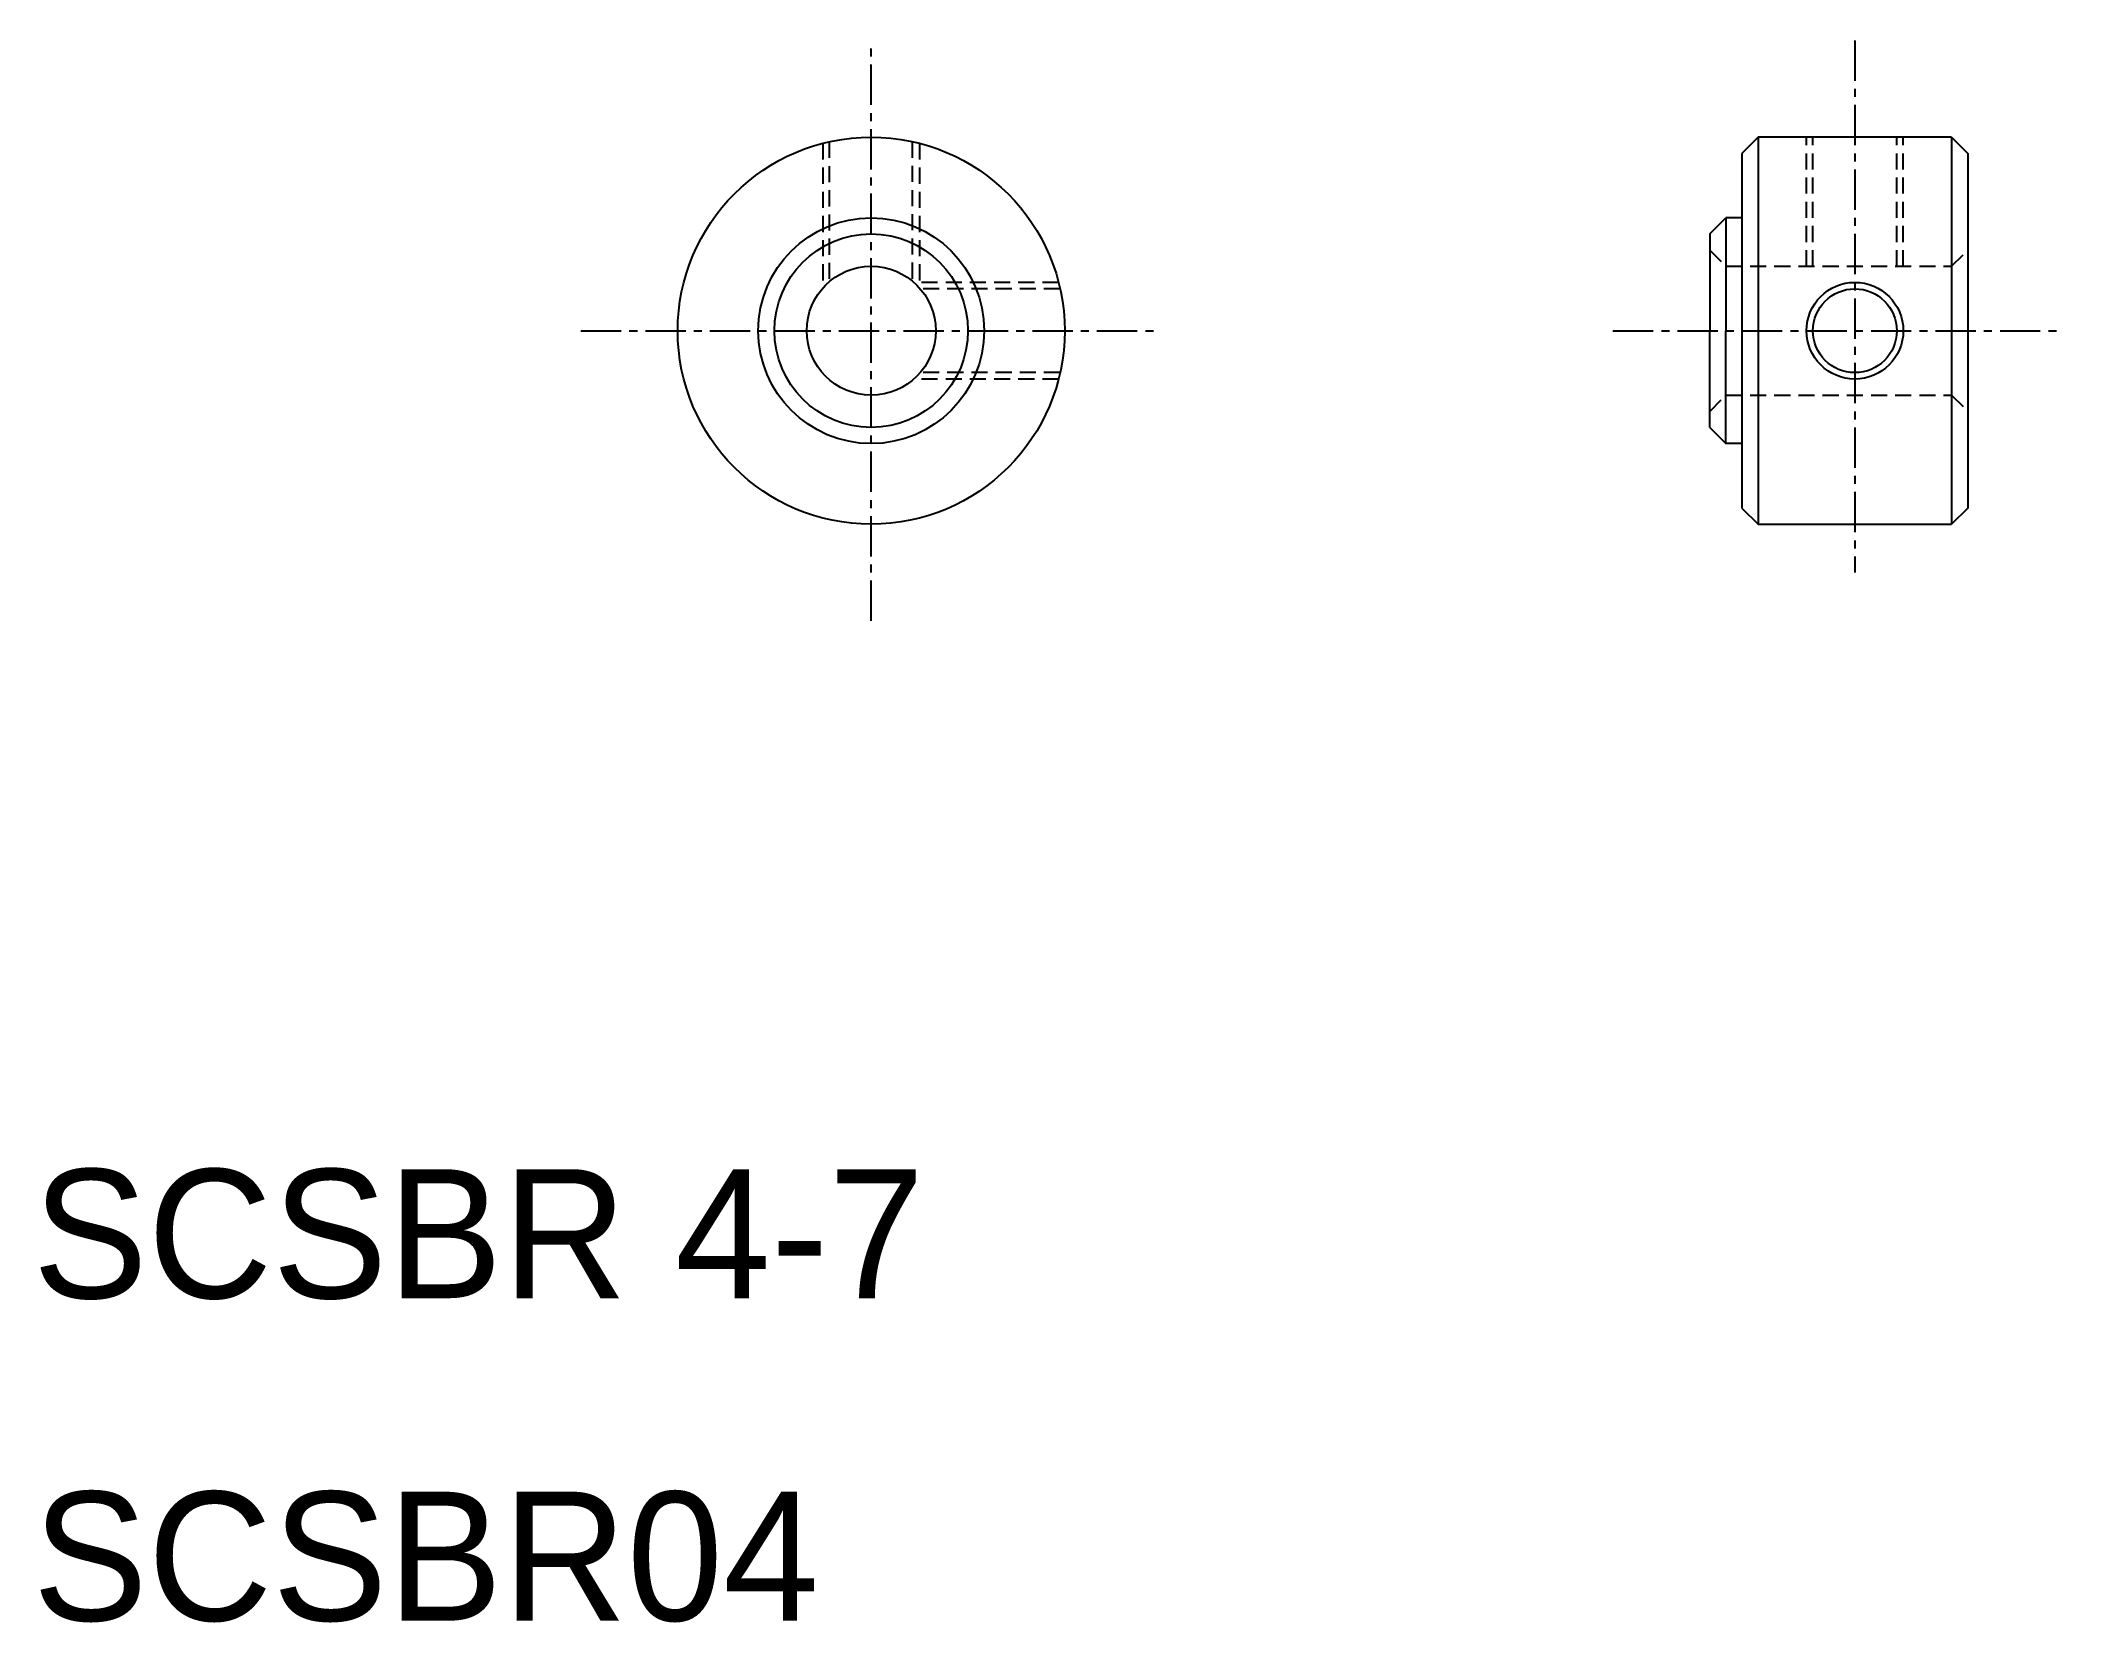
# Model space of a CAD drawing. Extents: x 10.2 to 73, y 9.9 to 59.
import ezdxf

# ---------------------------------------------------------------- set-up
doc = ezdxf.new("R2010")
doc.units = 0
doc.linetypes.add('CENTER', pattern=[2, 1.25, -0.25, 0.25, -0.25])
doc.linetypes.add('DASHED', pattern=[0.75, 0.5, -0.25])
doc.layers.get('0').update_dxf_attribs({"linetype": 'CONTINUOUS'})
doc.layers.add('CENTER', color=1, linetype='CENTER')

msp = doc.modelspace()

# ---------------------------------------------------------------- linework, layer by layer
at = {"color": 3, "linetype": 'DASHED'}
for p, q in [((34.7, 55.857), (34.7, 51.52)), ((37.275, 55.863), (37.275, 51.541)), ((65, 52), (65, 56)), ((65.2, 52), (65.2, 56)), ((67.8, 52), (67.8, 56)), ((68, 52), (68, 56)), ((34.5, 55.809), (34.5, 51.323)), ((37.5, 55.809), (37.5, 51.323)), ((62, 52.5), (62.5, 52)), ((69.5, 52), (70, 52.5)), ((41.809, 51.5), (37.323, 51.5)), ((62.5, 52), (69.5, 52)), ((41.857, 51.3), (37.52, 51.3)), ((41.809, 48.5), (37.323, 48.5)), ((41.857, 48.7), (37.52, 48.7)), ((62, 47.5), (62.5, 48)), ((62.5, 48), (69.5, 48)), ((69.5, 48), (70, 47.5))]:
    msp.add_line(p, q, dxfattribs=at)
at = {"color": 7, "linetype": 'CONTINUOUS'}
for p, q in [((63.5, 56), (63, 55.5)), ((69.5, 56), (63.5, 56)), ((63.5, 56), (63.5, 44)), ((69.5, 56), (70, 55.5)), ((69.5, 56), (69.5, 44)), ((63, 55.5), (63, 44.5)), ((70, 55.5), (70, 44.5)), ((62, 53), (62.5, 53.5)), ((63, 53.5), (62.5, 53.5)), ((62.5, 53.5), (62.5, 50)), ((62, 53), (62, 50)), ((62, 47), (62, 50)), ((62.5, 46.5), (62.5, 50)), ((62, 47), (62.5, 46.5)), ((63, 46.5), (62.5, 46.5)), ((63, 44.5), (63.5, 44)), ((63.5, 44), (69.5, 44)), ((70, 44.5), (69.5, 44))]:
    msp.add_line(p, q, dxfattribs=at)
for centre, radius in [((36, 50), 6), ((36, 50), 3.5), ((36, 50), 3), ((36, 50), 2), ((66.5, 50), 1.3)]:
    msp.add_circle(centre, radius, dxfattribs=at)
at = {"color": 3, "linetype": 'CONTINUOUS'}
msp.add_circle((66.5, 50), 1.5, dxfattribs=at)
at = {"layer": 'CENTER', "color": 1, "linetype": 'CENTER'}
for p, q in [((36, 41), (36, 59)), ((66.5, 59), (66.5, 42.5)), ((27, 50), (45, 50)), ((59, 50), (73, 50))]:
    msp.add_line(p, q, dxfattribs=at)

# ---------------------------------------------------------------- texts
at = {"color": 7, "linetype": 'CONTINUOUS'}
for s, p in [('SCSBR 4-7', (10, 20)), ('SCSBR04', (10, 10))]:
    msp.add_text(s, height=4, dxfattribs=at).set_placement(p)

doc.saveas('drawing.dxf')
